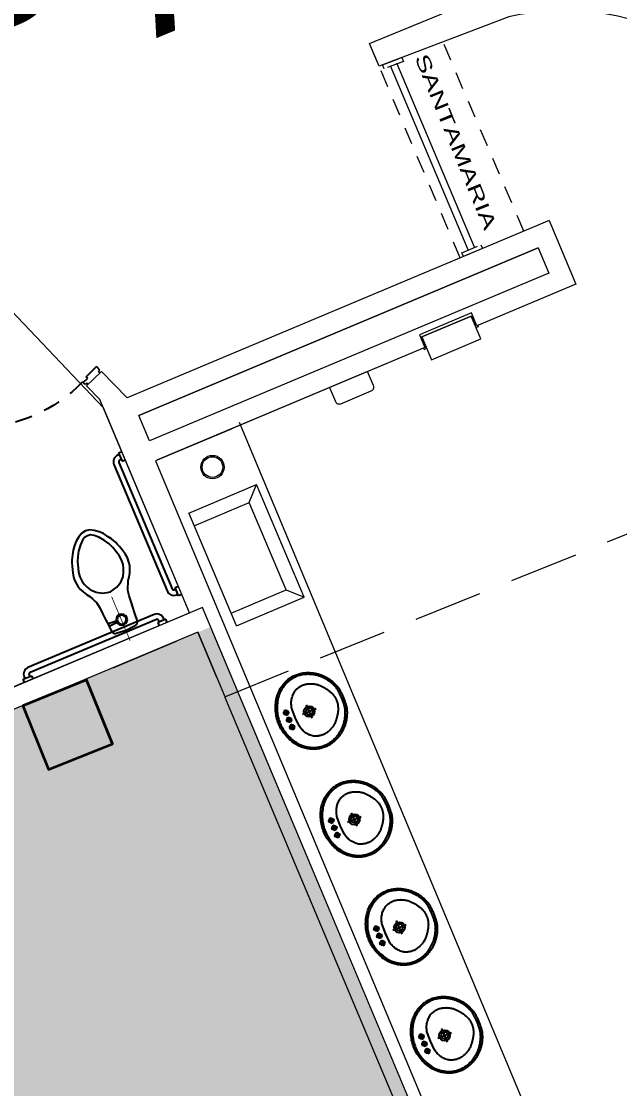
# Model space of a CAD drawing. Header units: metres. Extents: x 2 to 659295185, y -28 to 1124222152.
# Drawn here: x 655515.77 to 655520.11, y 1126311.46 to 1126319.21 of the extents above; entities that cross this region are included whole.
import ezdxf
from ezdxf.enums import TextEntityAlignment as Align

# ---------------------------------------------------------------- set-up
doc = ezdxf.new("R2010")
doc.units = ezdxf.units.M
doc.header["$MEASUREMENT"] = 0
for name, pattern in [('CCSM_C1_CUERPO NS$0$CONTINUA', [0]), ('CCSM_C1_CUERPO NS$0$DASHED', [0.75, 0.5, -0.25]), ('CCSM_C1_CUERPO NS$0$HIDDEN', [0.375, 0.25, -0.125]), ('CONTINUA', [0]), ('DASHDOT', [1, 0.5, -0.25, 0, -0.25])]:
    doc.linetypes.add(name, pattern=pattern)
doc.layers.get('0').update_dxf_attribs({"linetype": 'CONTINUOUS'})
for name, color, linetype in [('CCSM_C1_CUERPO BJ$0$A-LOCAL ID', 7, 'CONTINUOUS'), ('CCSM_C1_CUERPO BJ$0$ID_Nº LOCAL', 7, 'CONTINUOUS'), ('CCSM_C1_CUERPO NS$0$A-PARED', 2, 'CCSM_C1_CUERPO NS$0$CONTINUA'), ('CCSM_C1_CUERPO NS$0$A-PROYECCIONES', 5, 'CCSM_C1_CUERPO NS$0$DASHED'), ('CCSM_C1_CUERPO NS$0$A-PUERTA', 5, 'CCSM_C1_CUERPO NS$0$CONTINUA'), ('CCSM_C1_CUERPO NS$0$A-SANITARIOS', 3, 'CONTINUOUS'), ('CCSM_C1_CUERPO NS$0$A-SANTA MARIAS', 161, 'CCSM_C1_CUERPO NS$0$CONTINUA')]:
    doc.layers.add(name, color=color, linetype=linetype)
doc.layers.add('CCSM_C1_CUERPO NS$0$A-AREAS COMERCIALES', color=151, linetype='CONTINUOUS', plot=False)
doc.layers.add('CCSM_C1_CUERPO NS$0$A-AREAS SERVICIO', color=134, linetype='CONTINUOUS', plot=False)
for name, color, linetype, lineweight in [('CCSM_C1_CUERPO NS$0$A_AREAS DE SERVICIO', 2, 'CCSM_C1_CUERPO NS$0$CONTINUA', 30), ('CCSM_XREF ESTRUCTURA15$0$E-CA-COLUMNA', 2, 'CONTINUOUS', 35), ('CCSM_XREF ESTRUCTURA15$0$E-CS-COLUMNA', 2, 'CONTINUOUS', 35), ('LOCALES ASIGNADOS', 41, 'DASHDOT', 0), ('LOCALES PROPIOS', 101, 'CONTINUA', 0)]:
    doc.layers.add(name, color=color, linetype=linetype, lineweight=lineweight)
doc.styles.add('CCSM_C1_CUERPO BJ$0$ROMANS', font='romans__.ttf')
doc.styles.add('CCSM_C1_CUERPO BJ$0$sigo', font='arial.ttf', dxfattribs={"width": 0.9})
doc.styles.add('CCSM_C1_CUERPO NS$0$Arial', font='arial.ttf', dxfattribs={"width": 1.5})

# ---------------------------------------------------------------- blocks, each defined once
blk = doc.blocks.new('CCSM_C1_CUERPO NS$0$lavamanos')
at = {"linetype": 'Continuous'}
for p, q in [((-2.00787, -2.04724), (-2.00787, -3.77559)), ((0, -2.04724), (0, -3.77559)), ((2.00787, -2.04724), (2.00787, -3.77559)), ((-1.14567, -2.91338), (-2.87008, -2.91338)), ((-0.8622, -2.91338), (0.8622, -2.91338)), ((1.14567, -2.91338), (2.87008, -2.91338)), ((0, -6.61811), (0, -10.38976)), ((-1.88583, -8.50393), (1.88583, -8.50393))]:
    blk.add_line(p, q, dxfattribs=at)
for points in [[(0, -17.99212), (-0.15602, -17.98496), (-0.31178, -17.97732), (-0.46676, -17.96923), (-0.62247, -17.96061), (-0.7774, -17.95154), (-0.93305, -17.94193), (-1.08792, -17.93189), (-1.24321, -17.92132), (-1.24409, -17.92126), (-1.40018, -17.91107), (-1.55581, -17.90029), (-1.7108, -17.88895), (-1.86635, -17.87695), (-2.02185, -17.86434), (-2.17729, -17.85112), (-2.33209, -17.83734), (-2.48664, -17.82298), (-2.48819, -17.82283), (-2.7321, -17.76466), (-2.9741, -17.70033), (-3.21422, -17.62983), (-3.4526, -17.55314), (-3.68878, -17.47039), (-3.92289, -17.38154), (-4.15451, -17.28676), (-4.3831, -17.18628), (-4.38583, -17.18504), (-4.61263, -17.07783), (-4.836, -16.96507), (-5.05637, -16.84657), (-5.2736, -16.7224), (-5.48754, -16.59265), (-5.69793, -16.45748), (-5.90487, -16.31683), (-6.10726, -16.17149), (-6.11024, -16.16929), (-6.27287, -16.04616), (-6.43208, -15.92036), (-6.58866, -15.7913), (-6.74256, -15.65905), (-6.8937, -15.52366), (-7.04202, -15.38519), (-7.18756, -15.24358), (-7.32904, -15.10015), (-7.33071, -15.09842), (-7.47169, -14.95052), (-7.6088, -14.80093), (-7.74293, -14.64866), (-7.87401, -14.49376), (-8.00211, -14.33619), (-8.12696, -14.17623), (-8.24863, -14.01384), (-8.36614, -13.85039), (-8.36797, -13.84777), (-8.50025, -13.65325), (-8.62668, -13.45667), (-8.74803, -13.25691), (-8.86431, -13.054), (-8.9753, -12.8483), (-9.08105, -12.6397), (-9.18137, -12.42859), (-9.27559, -12.21653), (-9.36657, -11.99892), (-9.45134, -11.78056), (-9.53044, -11.56007), (-9.6038, -11.33761), (-9.67138, -11.11333), (-9.73313, -10.88737), (-9.78902, -10.6599), (-9.83858, -10.43307), (-9.88817, -10.16833), (-9.9285, -9.90369), (-9.95981, -9.63782), (-9.98205, -9.37117), (-9.99523, -9.10379), (-9.99931, -8.83997), (-9.99443, -8.57243), (-9.98031, -8.30315), (-9.98012, -8.30043), (-9.95723, -8.03641), (-9.92507, -7.77125), (-9.88387, -7.50746), (-9.83362, -7.24512), (-9.77443, -6.98478), (-9.70635, -6.72662), (-9.62943, -6.47083), (-9.54331, -6.21653), (-9.54108, -6.21034), (-9.42519, -5.90571), (-9.29761, -5.60409), (-9.15896, -5.30725), (-9.0095, -5.0157), (-8.84949, -4.72997), (-8.67901, -4.45019), (-8.49844, -4.17699), (-8.30709, -3.90944), (-8.10673, -3.65144), (-7.896, -3.39996), (-7.67614, -3.15661), (-7.44739, -2.92165), (-7.21002, -2.69534), (-6.96428, -2.47795), (-6.71071, -2.26995), (-6.44882, -2.07086), (-6.4474, -2.06985), (-6.09342, -1.8285), (-5.72945, -1.60035), (-5.35697, -1.38637), (-4.97653, -1.1869), (-4.58869, -1.00223), (-4.19402, -0.83262), (-3.79311, -0.67834), (-3.38583, -0.53937), (-3.38148, -0.53797), (-2.97062, -0.41452), (-2.55462, -0.30671), (-2.1348, -0.21491), (-1.71177, -0.13925), (-1.28615, -0.07986), (-0.85858, -0.03682), (-0.42966, -0.01018), (0, 0), (0.42963, -0.01033), (0.85867, -0.03702), (1.28621, -0.08015), (1.71194, -0.13969), (2.13491, -0.21549), (2.55482, -0.30751), (2.97072, -0.41554), (3.38189, -0.53937), (3.78887, -0.67819), (4.18996, -0.83242), (4.58469, -1.00185), (4.97278, -1.18636), (5.35351, -1.38562), (5.72617, -1.59924), (6.0905, -1.82709), (6.44479, -2.068), (6.44882, -2.07086), (6.45017, -2.07185), (6.71159, -2.27052), (6.96469, -2.47832), (7.20981, -2.69548), (7.4466, -2.9217), (7.67469, -3.15662), (7.89383, -3.39998), (8.10359, -3.65128), (8.30315, -3.90944), (8.49534, -4.17689), (8.67685, -4.45036), (8.84803, -4.73025), (9.00872, -5.01629), (9.1587, -5.30809), (9.29776, -5.60525), (9.42572, -5.90736), (9.54188, -6.21255), (9.54331, -6.21653), (9.62943, -6.47084), (9.70633, -6.72652), (9.77441, -6.98469), (9.83361, -7.24504), (9.88386, -7.50739), (9.92507, -7.77118), (9.95722, -8.03623), (9.98013, -8.30043), (9.98032, -8.30315), (9.99443, -8.57236), (9.99931, -8.84003), (9.99523, -9.10374), (9.98205, -9.37112), (9.95979, -9.63791), (9.92848, -9.90378), (9.88817, -10.16832), (9.83858, -10.43307), (9.83797, -10.43598), (9.78765, -10.66236), (9.73129, -10.88918), (9.66927, -11.11468), (9.60166, -11.33855), (9.52854, -11.56054), (9.44988, -11.78078), (9.36576, -11.999), (9.27559, -12.21653), (9.18048, -12.42865), (9.07944, -12.63991), (8.97322, -12.84862), (8.86195, -13.05451), (8.74556, -13.25773), (8.6242, -13.45801), (8.49793, -13.65523), (8.36614, -13.85039), (8.24854, -14.01397), (8.12687, -14.17636), (8.00201, -14.33631), (7.87401, -14.49376), (7.74293, -14.64866), (7.6087, -14.80104), (7.47159, -14.95063), (7.33071, -15.09842), (7.18852, -15.24243), (7.04257, -15.38427), (6.89358, -15.52312), (6.74182, -15.65872), (6.58715, -15.79121), (6.42973, -15.92042), (6.26975, -16.04622), (6.1063, -16.16929), (5.90409, -16.31515), (5.69734, -16.45615), (5.48694, -16.59165), (5.27292, -16.72162), (5.05566, -16.84583), (4.83521, -16.96427), (4.61158, -17.07691), (4.38467, -17.18378), (4.38189, -17.18504), (4.15347, -17.28579), (3.92197, -17.38088), (3.68808, -17.46994), (3.4521, -17.55286), (3.2139, -17.62968), (2.9738, -17.7003), (2.73195, -17.76467), (2.48819, -17.82283), (2.48664, -17.82298), (2.33209, -17.83734), (2.17669, -17.85117), (2.02124, -17.86439), (1.86635, -17.87695), (1.7108, -17.88895), (1.55521, -17.90034), (1.39957, -17.91111), (1.24409, -17.92126), (1.24321, -17.92132), (1.08792, -17.93189), (0.9323, -17.94198), (0.7774, -17.95154), (0.62172, -17.96065), (0.46676, -17.96923), (0.31102, -17.97736), (0.15602, -17.98496), (0, -17.99212)], [(0, -16.06299), (-0.18792, -16.0599), (-0.37554, -16.05066), (-0.56285, -16.03525), (-0.74947, -16.01371), (-0.93536, -15.98605), (-1.12025, -15.95229), (-1.30384, -15.91251), (-1.4859, -15.86675), (-1.48819, -15.86614), (-1.49138, -15.86528), (-1.672, -15.81354), (-1.8507, -15.75596), (-2.02734, -15.69259), (-2.20181, -15.62348), (-2.374, -15.54866), (-2.54358, -15.46828), (-2.71043, -15.3824), (-2.87402, -15.29133), (-3.04605, -15.19008), (-3.21542, -15.08647), (-3.38315, -14.9799), (-3.5489, -14.8706), (-3.71277, -14.7585), (-3.87486, -14.64352), (-4.03483, -14.52591), (-4.19175, -14.40641), (-4.19291, -14.40551), (-4.34937, -14.28142), (-4.50255, -14.1558), (-4.65382, -14.02758), (-4.80284, -13.89704), (-4.94986, -13.76398), (-5.09456, -13.62867), (-5.23718, -13.49089), (-5.37629, -13.35207), (-5.37795, -13.35039), (-5.37876, -13.34942), (-5.52197, -13.17233), (-5.65854, -12.99125), (-5.78892, -12.80566), (-5.91297, -12.61578), (-6.03053, -12.42182), (-6.14144, -12.2241), (-6.24566, -12.02265), (-6.34252, -11.81889), (-6.34294, -11.81798), (-6.4347, -11.60908), (-6.51887, -11.39832), (-6.59586, -11.18484), (-6.66561, -10.96878), (-6.72798, -10.75058), (-6.78293, -10.5304), (-6.83039, -10.30848), (-6.87008, -10.08661), (-6.87037, -10.08329), (-6.88356, -9.88894), (-6.88978, -9.69559), (-6.88918, -9.50479), (-6.88176, -9.31148), (-6.86748, -9.11856), (-6.84635, -8.92626), (-6.81842, -8.73484), (-6.78346, -8.5433), (-6.78313, -8.54172), (-6.74096, -8.35347), (-6.69168, -8.16565), (-6.63561, -7.97975), (-6.57283, -7.796), (-6.50342, -7.61466), (-6.42746, -7.43595), (-6.34506, -7.26013), (-6.25591, -7.08661), (-6.08348, -6.85262), (-5.89907, -6.62679), (-5.70371, -6.41048), (-5.49777, -6.20413), (-5.28179, -6.00827), (-5.05633, -5.82341), (-4.82195, -5.65), (-4.57874, -5.48819), (-4.32876, -5.34015), (-4.07122, -5.20434), (-3.80737, -5.08145), (-3.53769, -4.97171), (-3.26299, -4.87546), (-2.9838, -4.79287), (-2.70086, -4.72417), (-2.41481, -4.66952), (-2.41339, -4.66929), (0, -4.56693), (2.41339, -4.66929), (2.41481, -4.66952), (2.70086, -4.72417), (2.98371, -4.79285), (3.26291, -4.87543), (3.5376, -4.97168), (3.80729, -5.08142), (4.07114, -5.2043), (4.32869, -5.34011), (4.57874, -5.48819), (4.82187, -5.64995), (5.05626, -5.82335), (5.28173, -6.00821), (5.49771, -6.20407), (5.70365, -6.41042), (5.89907, -6.62679), (6.08348, -6.85262), (6.25591, -7.08661), (6.34414, -7.2601), (6.42574, -7.43587), (6.50097, -7.61437), (6.5698, -7.79552), (6.63207, -7.97894), (6.68777, -8.16455), (6.73678, -8.35195), (6.77883, -8.5399), (6.77953, -8.5433), (6.81538, -8.73475), (6.84411, -8.92617), (6.8659, -9.11858), (6.88074, -9.31165), (6.88859, -9.50514), (6.88948, -9.69608), (6.88343, -9.88963), (6.8703, -10.08407), (6.87008, -10.08661), (6.83037, -10.30858), (6.7829, -10.5305), (6.72795, -10.75068), (6.66558, -10.96888), (6.59586, -11.18484), (6.51887, -11.39832), (6.4347, -11.60908), (6.34294, -11.81798), (6.34252, -11.81889), (6.24562, -12.02262), (6.14129, -12.22398), (6.03014, -12.42165), (5.91231, -12.61541), (5.78792, -12.80504), (5.65714, -12.9903), (5.52016, -13.17091), (5.37646, -13.34749), (5.37402, -13.35039), (5.23533, -13.48965), (5.09309, -13.6277), (4.94864, -13.76317), (4.8019, -13.89615), (4.65278, -14.02673), (4.50159, -14.15462), (4.34823, -14.27992), (4.19174, -14.40337), (4.18898, -14.40551), (4.03258, -14.52531), (3.87308, -14.64318), (3.71169, -14.75815), (3.54833, -14.87031), (3.38305, -14.97961), (3.2159, -15.08603), (3.04692, -15.18953), (2.87543, -15.29051), (2.87402, -15.29133), (2.87064, -15.29327), (2.7069, -15.38393), (2.53994, -15.46947), (2.37031, -15.54958), (2.19818, -15.62419), (2.02374, -15.69321), (1.84717, -15.75658), (1.66865, -15.81423), (1.48819, -15.86614), (1.4859, -15.86675), (1.30384, -15.91251), (1.12016, -15.95231), (0.93536, -15.98605), (0.74947, -16.01371), (0.56285, -16.03525), (0.37554, -16.05066), (0.18792, -16.0599), (0, -16.06299)]]:
    blk.add_lwpolyline(points, close=True, dxfattribs=at)
blk.add_lwpolyline([(0, -0.43307), (-0.0032, -0.43309), (-0.41557, -0.44293), (-0.82705, -0.4685), (-1.23741, -0.50981), (-1.64573, -0.56674), (-2.05158, -0.63924), (-2.45453, -0.72723), (-2.85365, -0.83052), (-3.24803, -0.94881), (-3.63967, -1.08338), (-4.02553, -1.23249), (-4.40547, -1.39606), (-4.77897, -1.57387), (-5.14533, -1.76558), (-5.50434, -1.97107), (-5.85533, -2.18998), (-6.19685, -2.42126), (-6.19827, -2.42231), (-6.2887, -2.49008), (-6.37749, -2.55848), (-6.46537, -2.62804), (-6.55222, -2.69867), (-6.63824, -2.77053), (-6.7233, -2.84351), (-6.80739, -2.91761), (-6.88976, -2.99212), (-6.97274, -3.06918), (-7.0539, -3.14641), (-7.13418, -3.22475), (-7.21345, -3.30404), (-7.29177, -3.38434), (-7.36908, -3.46561), (-7.44528, -3.54774), (-7.51968, -3.62992), (-7.52139, -3.63182), (-7.52994, -3.6414), (-7.53828, -3.65087), (-7.54653, -3.66038), (-7.55471, -3.66995), (-7.56284, -3.6796), (-7.57088, -3.68929), (-7.57885, -3.69904), (-7.58661, -3.70866), (-7.59313, -3.71598), (-7.60096, -3.72476), (-7.60895, -3.73372), (-7.61679, -3.74249), (-7.62464, -3.75126), (-7.63265, -3.7602), (-7.64051, -3.76896), (-7.64982, -3.77933), (-7.65354, -3.78346), (-7.77251, -3.92911), (-7.88765, -4.07645), (-7.9995, -4.22614), (-8.10806, -4.37823), (-8.2133, -4.53265), (-8.31516, -4.68931), (-8.4136, -4.84814), (-8.50787, -5.00787), (-8.50846, -5.00889), (-8.60047, -5.17295), (-8.6881, -5.33775), (-8.77195, -5.50437), (-8.85211, -5.67293), (-8.92848, -5.84325), (-9.00102, -6.01523), (-9.06964, -6.18868), (-9.13386, -6.3622), (-9.21541, -6.60277), (-9.2883, -6.84446), (-9.35302, -7.08859), (-9.40945, -7.33476), (-9.45752, -7.5827), (-9.49718, -7.83201), (-9.52841, -8.08263), (-9.55101, -8.3323), (-9.55118, -8.33464), (-9.56448, -8.58891), (-9.56894, -8.84181), (-9.56479, -9.09102), (-9.55192, -9.34362), (-9.53034, -9.59552), (-9.50007, -9.84664), (-9.46116, -10.09645), (-9.41339, -10.34645), (-9.36597, -10.56168), (-9.31264, -10.77768), (-9.25391, -10.99213), (-9.18973, -11.20515), (-9.12019, -11.41649), (-9.04537, -11.62587), (-8.96522, -11.83341), (-8.87925, -12.04028), (-8.87795, -12.0433), (-8.78772, -12.24568), (-8.69175, -12.44739), (-8.59074, -12.64662), (-8.48477, -12.84325), (-8.37396, -13.03704), (-8.25824, -13.2281), (-8.13777, -13.4162), (-8.01181, -13.60236), (-7.8991, -13.75924), (-7.78256, -13.91489), (-7.66288, -14.06833), (-7.54019, -14.21938), (-7.41464, -14.36786), (-7.28609, -14.51395), (-7.15468, -14.65748), (-7.01968, -14.79921), (-7.01804, -14.8009), (-6.88233, -14.93771), (-6.74301, -15.07248), (-6.60095, -15.20433), (-6.45608, -15.33332), (-6.30869, -15.4592), (-6.15872, -15.582), (-6.00614, -15.70177), (-5.85039, -15.81889), (-5.65802, -15.95721), (-5.46155, -16.09113), (-5.26164, -16.22013), (-5.05866, -16.34397), (-4.8525, -16.46272), (-4.64353, -16.57616), (-4.43164, -16.68435), (-4.21654, -16.7874), (-4.00016, -16.88334), (-3.7808, -16.97381), (-3.55914, -17.05851), (-3.33535, -17.13737), (-3.10943, -17.21039), (-2.88181, -17.27743), (-2.65252, -17.33848), (-2.42126, -17.3937), (-2.4164, -17.39414), (-2.26792, -17.40746), (-2.11711, -17.42063), (-1.96627, -17.43345), (-1.81637, -17.44583), (-1.66547, -17.45794), (-1.51454, -17.46969), (-1.36456, -17.48101), (-1.2126, -17.49212), (-1.21195, -17.49216), (-1.06192, -17.50172), (-0.91055, -17.51099), (-0.75821, -17.51996), (-0.60681, -17.5285), (-0.45538, -17.53668), (-0.30393, -17.54449), (-0.15246, -17.55193), (0, -17.55905), (0.00328, -17.5589), (0.15446, -17.55184), (0.30468, -17.54445), (0.45581, -17.53664), (0.60599, -17.52851), (0.75707, -17.51995), (0.90721, -17.51107), (1.05825, -17.50176), (1.20866, -17.49212), (1.36029, -17.48111), (1.51241, -17.46969), (1.66354, -17.45797), (1.8156, -17.44581), (1.96667, -17.43337), (2.11867, -17.42047), (2.26968, -17.4073), (2.42031, -17.39379), (2.42126, -17.3937), (2.65238, -17.33852), (2.88181, -17.27743), (3.10943, -17.21039), (3.33521, -17.13742), (3.55901, -17.05856), (3.7808, -16.97381), (4.00016, -16.88334), (4.21654, -16.7874), (4.43164, -16.68435), (4.6434, -16.57622), (4.8525, -16.46272), (5.05854, -16.34404), (5.26164, -16.22013), (5.46143, -16.09121), (5.65802, -15.95721), (5.85039, -15.81889), (6.00615, -15.70175), (6.15862, -15.58207), (6.30859, -15.45926), (6.4561, -15.33329), (6.60087, -15.20439), (6.74295, -15.07252), (6.88238, -14.93765), (7.01804, -14.8009), (7.01969, -14.79921), (7.02105, -14.79782), (7.15567, -14.65643), (7.28652, -14.5133), (7.41453, -14.36744), (7.53947, -14.21913), (7.66147, -14.06821), (7.78039, -13.91485), (7.89609, -13.75922), (8.00787, -13.60236), (8.0096, -13.59989), (8.13606, -13.41435), (8.25698, -13.22677), (8.37307, -13.03615), (8.48432, -12.84251), (8.59052, -12.64621), (8.69167, -12.44726), (8.78775, -12.24567), (8.87795, -12.0433), (8.87925, -12.04028), (8.96517, -11.83354), (9.04532, -11.62599), (9.12019, -11.41649), (9.18969, -11.20528), (9.25387, -10.99226), (9.31264, -10.77768), (9.36594, -10.56181), (9.41339, -10.34645), (9.46031, -10.09655), (9.49841, -9.84683), (9.528, -9.59584), (9.54903, -9.34411), (9.56147, -9.0917), (9.56532, -8.84263), (9.56069, -8.59006), (9.54733, -8.33598), (9.54724, -8.33464), (9.5471, -8.33258), (9.52539, -8.08282), (9.49496, -7.83221), (9.45595, -7.58269), (9.40843, -7.33476), (9.35241, -7.08849), (9.28802, -6.8444), (9.2153, -6.60265), (9.13386, -6.3622), (9.06964, -6.18868), (9.00097, -6.01512), (8.92843, -5.84313), (8.85211, -5.67293), (8.77195, -5.50437), (8.68804, -5.33764), (8.60041, -5.17283), (8.50846, -5.00889), (8.50787, -5.00787), (8.41351, -4.84809), (8.31492, -4.68927), (8.21283, -4.53269), (8.10729, -4.37842), (7.99834, -4.22653), (7.88605, -4.07709), (7.77047, -3.93019), (7.6509, -3.785), (7.64961, -3.78346), (7.64773, -3.78111), (7.64044, -3.77207), (7.63296, -3.7629), (7.6254, -3.75376), (7.6178, -3.74469), (7.61012, -3.73564), (7.60241, -3.72667), (7.59461, -3.71773), (7.58661, -3.70866), (7.5849, -3.70676), (7.57635, -3.69719), (7.56803, -3.68774), (7.55976, -3.6782), (7.55157, -3.66863), (7.54346, -3.65899), (7.53542, -3.6493), (7.52744, -3.63955), (7.51969, -3.62992), (7.44528, -3.54773), (7.36897, -3.46549), (7.29174, -3.38431), (7.21341, -3.30399), (7.13412, -3.22469), (7.05392, -3.14644), (6.97266, -3.06909), (6.88976, -2.99212), (6.8073, -2.91758), (6.7232, -2.84362), (6.63798, -2.77074), (6.55187, -2.69913), (6.46467, -2.62864), (6.3766, -2.55945), (6.28759, -2.49147), (6.19691, -2.42419), (6.19291, -2.42126), (5.85224, -2.18986), (5.50224, -1.97105), (5.1442, -1.76567), (4.77877, -1.5741), (4.40618, -1.39645), (4.02713, -1.23307), (3.64214, -1.08419), (3.25136, -0.94988), (3.24803, -0.94881), (2.85263, -0.8305), (2.45261, -0.72723), (2.04878, -0.63926), (1.64205, -0.56678), (1.2327, -0.50984), (0.82163, -0.46856), (0.40913, -0.44298), (-0.00394, -0.43307)], dxfattribs=at)
for centre, radius in [((-2.00787, -2.91338), 0.59055), ((0, -2.91338), 0.59055), ((2.00787, -2.91338), 0.59056), ((0, -8.50393), 1.37795), ((0, -8.50393), 0.88583)]:
    blk.add_circle(centre, radius, dxfattribs=at)
blk = doc.blocks.new('CCSM_C1_CUERPO NS$0$water')
at = {"linetype": 'Continuous'}
for p, q in [((0.24, 26.46), (-0.83, 26.23)), ((1.3, 26.21), (0.24, 26.46)), ((-3.68, 24.13), (-4.36, 23.23)), ((-2.85, 24.95), (-3.68, 24.13)), ((-2.23, 23.76), (-3.26, 22.43)), ((-1.78, 25.69), (-2.85, 24.95)), ((-1.32, 24.58), (-2.23, 23.76)), ((-0.83, 26.23), (-1.78, 25.69)), ((-0.56, 25.01), (-1.32, 24.58)), ((0.23, 25.12), (-0.56, 25.01)), ((1.01, 24.99), (0.23, 25.12)), ((1.76, 24.55), (1.01, 24.99)), ((2.24, 25.65), (1.3, 26.21)), ((2.65, 23.72), (1.76, 24.55)), ((3.29, 24.89), (2.24, 25.65)), ((3.67, 22.37), (2.65, 23.72)), ((4.11, 24.06), (3.29, 24.89)), ((4.85, 22.91), (4.11, 24.06)), ((-5, 22.17), (-5.64, 21.04)), ((-4.36, 23.23), (-5, 22.17)), ((-3.98, 21.3), (-4.54, 20.12)), ((-3.26, 22.43), (-3.98, 21.3)), ((4.36, 21.22), (3.67, 22.37)), ((4.9, 20.04), (4.36, 21.22)), ((5.4, 22.08), (4.85, 22.91)), ((6.01, 20.93), (5.4, 22.08)), ((-6.49, 18.72), (-6.77, 17.5)), ((-6.12, 19.7), (-6.49, 18.72)), ((-5.92, 20.41), (-6.12, 19.7)), ((-5.64, 21.04), (-5.92, 20.41)), ((-4.95, 18.71), (-5.24, 17.69)), ((-4.54, 20.12), (-4.95, 18.71)), ((5.29, 18.61), (4.9, 20.04)), ((5.55, 17.59), (5.29, 18.61)), ((6.21, 20.3), (6.01, 20.93)), ((6.48, 19.59), (6.21, 20.3)), ((6.74, 18.6), (6.48, 19.59)), ((7.09, 17.38), (6.74, 18.6)), ((-6.77, 17.5), (-6.94, 16.44)), ((-6.94, 16.44), (-6.87, 15.26)), ((-5.24, 17.69), (-5.4, 16.51)), ((-5.4, 16.51), (-5.34, 15.25)), ((5.7, 16.41), (5.55, 17.59)), ((5.61, 15.15), (5.7, 16.41)), ((7.23, 16.31), (7.09, 17.38)), ((7.14, 15.13), (7.23, 16.31)), ((-6.87, 15.26), (-6.76, 14.43)), ((-6.76, 14.43), (-6.45, 13.6)), ((-6.45, 13.6), (-6.11, 12.77)), ((-5.34, 15.25), (-5.07, 14.3)), ((-5.07, 14.3), (-4.72, 13.43)), ((-4.72, 13.43), (-4.22, 12.52)), ((4.44, 12.44), (4.96, 13.34)), ((4.96, 13.34), (5.32, 14.2)), ((5.32, 14.2), (5.61, 15.15)), ((6.33, 12.66), (6.7, 13.48)), ((6.7, 13.48), (7.02, 14.31)), ((7.02, 14.31), (7.14, 15.13)), ((-6.11, 12.77), (-5.56, 11.86)), ((-5.56, 11.86), (-5.02, 11.11)), ((-5.02, 11.11), (-4.63, 10.32)), ((-4.22, 12.52), (-3.95, 12.2)), ((-3.95, 12.2), (-3.16, 11.49)), ((-3.16, 11.49), (-1.79, 10.65)), ((-1.79, 10.65), (-0.73, 10.36)), ((0.92, 10.35), (1.99, 10.61)), ((1.99, 10.61), (3.37, 11.43)), ((3.37, 11.43), (4.16, 12.13)), ((4.16, 12.13), (4.44, 12.44)), ((4.82, 10.23), (5.22, 11.02)), ((5.22, 11.02), (5.77, 11.76)), ((5.77, 11.76), (6.33, 12.66)), ((-4.63, 10.32), (-4.44, 9.88)), ((-4.44, 9.88), (-4.28, 9.57)), ((-4.28, 9.57), (-4.09, 9.05)), ((-4.09, 9.05), (-4.02, 8.58)), ((-4.02, 8.58), (-3.83, 7.59)), ((-0.73, 10.36), (0.09, 10.2)), ((0.09, 10.2), (0.92, 10.35)), ((3.97, 7.52), (4.17, 8.51)), ((4.17, 8.51), (4.25, 8.98)), ((4.25, 8.98), (4.46, 9.49)), ((4.46, 9.49), (4.62, 9.8)), ((4.62, 9.8), (4.82, 10.23)), ((-3.83, 7.59), (-3.77, 6.02)), ((-3.77, 6.02), (-3.62, 4.36)), ((3.7, 4.3), (3.87, 5.95)), ((3.87, 5.95), (3.97, 7.52)), ((-3.62, 4.36), (-3.59, 3.54)), ((-3.59, 3.54), (-3.52, 2.47)), ((-1.67, 2.97), (-3.48, 3.1)), ((-3.48, 3.1), (-3.48, 2.55)), ((-1.67, 2.61), (-1.67, 2.97)), ((-1.39, 2.97), (-1.67, 2.97)), ((-1.67, 2.97), (-1.67, 2.57)), ((-1.39, 2.57), (-1.39, 2.97)), ((-1.35, 3.08), (-1.36, 2.45)), ((-1.23, 3.32), (-1.35, 2.81)), ((-1.23, 3.32), (-1.35, 2.81)), ((-1.15, 3.08), (-1.35, 3.08)), ((-1.35, 2.81), (-1.24, 2.26)), ((-1.35, 2.81), (-1.24, 2.26)), ((-0.95, 3.79), (-1.23, 3.32)), ((-0.95, 3.79), (-1.23, 3.32)), ((-1.16, 2.45), (-1.15, 3.08)), ((-0.99, 3.2), (-1.12, 2.81)), ((-0.99, 3.2), (-1.12, 2.81)), ((-1.12, 2.81), (-1, 2.37)), ((-1.12, 2.81), (-1, 2.37)), ((-0.76, 3.59), (-0.99, 3.2)), ((-0.76, 3.59), (-0.99, 3.2)), ((-0.48, 4.06), (-0.95, 3.79)), ((-0.48, 4.06), (-0.95, 3.79)), ((-0.4, 3.82), (-0.76, 3.59)), ((-0.4, 3.82), (-0.76, 3.59)), ((0.04, 4.17), (-0.48, 4.06)), ((0.04, 4.17), (-0.48, 4.06)), ((0.03, 3.9), (-0.4, 3.82)), ((0.03, 3.9), (-0.4, 3.82)), ((0.47, 3.81), (0.03, 3.9)), ((0.47, 3.81), (0.03, 3.9)), ((0.55, 4.05), (0.04, 4.17)), ((0.55, 4.05), (0.04, 4.17)), ((0.82, 3.58), (0.47, 3.81)), ((0.82, 3.58), (0.47, 3.81)), ((1.02, 3.77), (0.55, 4.05)), ((1.02, 3.77), (0.55, 4.05)), ((1.05, 3.18), (0.82, 3.58)), ((1.05, 3.18), (0.82, 3.58)), ((1.29, 3.3), (1.02, 3.77)), ((1.29, 3.3), (1.02, 3.77)), ((1.04, 2.35), (1.17, 2.78)), ((1.04, 2.35), (1.17, 2.78)), ((1.17, 2.78), (1.05, 3.18)), ((1.17, 2.78), (1.05, 3.18)), ((1.28, 2.23), (1.4, 2.78)), ((1.28, 2.23), (1.4, 2.78)), ((1.4, 2.78), (1.29, 3.3)), ((1.4, 2.78), (1.29, 3.3)), ((3.57, 2.41), (3.65, 3.47)), ((3.65, 3.47), (3.7, 4.3)), ((-3.52, 2.47), (-3.45, 1.49)), ((-3.48, 2.55), (-1.67, 2.61)), ((-3.45, 1.49), (-3.34, 0.74)), ((-3.34, 0.74), (-3.07, 0.38)), ((-3.07, 0.38), (-2.71, 0.26)), ((-2.71, 0.26), (-2.28, 0.18)), ((-2.28, 0.18), (0, 0)), ((-1.67, 2.57), (-1.39, 2.57)), ((-1.36, 2.45), (-1.16, 2.45)), ((-1.24, 2.26), (-0.97, 1.82)), ((-1.24, 2.26), (-0.97, 1.82)), ((-1, 2.37), (-0.77, 2.01)), ((-1, 2.37), (-0.77, 2.01)), ((-0.97, 1.82), (-0.5, 1.54)), ((-0.97, 1.82), (-0.5, 1.54)), ((-0.77, 2.01), (-0.42, 1.74)), ((-0.77, 2.01), (-0.42, 1.74)), ((-0.5, 1.54), (0.01, 1.42)), ((-0.5, 1.54), (0.01, 1.42)), ((-0.42, 1.74), (0.01, 1.65)), ((-0.42, 1.74), (0.01, 1.65)), ((0, 0), (2.28, 0.14)), ((0.01, 1.65), (0.45, 1.73)), ((0.01, 1.65), (0.45, 1.73)), ((0.01, 1.42), (0.53, 1.53)), ((0.01, 1.42), (0.53, 1.53)), ((0.45, 1.73), (0.81, 2)), ((0.45, 1.73), (0.81, 2)), ((0.53, 1.53), (1, 1.8)), ((0.53, 1.53), (1, 1.8)), ((0.81, 2), (1.04, 2.35)), ((0.81, 2), (1.04, 2.35)), ((1, 1.8), (1.28, 2.23)), ((1, 1.8), (1.28, 2.23)), ((2.28, 0.14), (2.72, 0.21)), ((2.72, 0.21), (3.07, 0.33)), ((3.07, 0.33), (3.35, 0.68)), ((3.35, 0.68), (3.48, 1.43)), ((3.48, 1.43), (3.57, 2.41))]:
    blk.add_line(p, q, dxfattribs=at)
at = {"linetype": 'Continuous', "const_width": 0.2}
blk.add_lwpolyline([(-0.09, -2.83), (-0.09, 8.98)], dxfattribs=at)
blk = doc.blocks.new('CCSM_C1_CUERPO NS$0$A$C477957CC')
for p, q in [((0.0644, 0.089), (1.06, 0.089)), ((0, 0.025), (0.0644, 0.025)), ((0, 0), (0, 0.025)), ((0.0127, 0.025), (0.0127, 0.0373)), ((0.0517, 0.025), (0.0517, 0.0373)), ((0.0644, 0.05), (1.06, 0.05)), ((0.0644, 0.025), (0.0644, 0)), ((1.06, 0.025), (1.06, 0)), ((1.1244, 0.025), (1.06, 0.025)), ((1.0727, 0.0373), (1.0727, 0.025)), ((1.1117, 0.0373), (1.1117, 0.025)), ((1.1244, 0), (1.1244, 0.025))]:
    blk.add_line(p, q)
at = {"extrusion": (0, 0, -1)}
for centre, major_axis, start_param, end_param in [((0.0644, 0.0373), (-0.0366, 0.0366), 5.497787, 7.068583), ((1.06, 0.0373), (-0.0366, 0.0366), 0.785398, 2.356194), ((0.0644, 0.0373), (-0.00898, 0.00898), 5.497787, 7.068583), ((1.06, 0.0373), (-0.00898, 0.00898), 0.785398, 2.356194)]:
    blk.add_ellipse(centre, major_axis=major_axis, ratio=1, start_param=start_param, end_param=end_param, dxfattribs=at)
blk = doc.blocks.new('CCSM_C1_CUERPO NS$0$P.Izq 120.15')
for p, q in [((0.045, 1.11), (0.085, 1.11)), ((0.045, 1.11), (0.045, 0)), ((0.085, 0), (0.085, 1.11)), ((0.015, 0), (0.035, 0)), ((0.015, -0.015), (0.015, 0)), ((0.035, 0), (0.035, -0.045)), ((1.165, 0), (1.165, -0.045)), ((1.185, 0), (1.165, 0)), ((1.185, -0.015), (1.185, 0)), ((0, -0.015), (0.015, -0.015)), ((0.035, -0.045), (0.05, -0.045)), ((0.045, 0), (0.085, 0)), ((0.05, -0.045), (0.05, -0.15)), ((1.165, -0.045), (1.15, -0.045)), ((1.15, -0.045), (1.15, -0.15)), ((1.2, -0.015), (1.185, -0.015)), ((0, -0.135), (0.015, -0.135)), ((0.015, -0.135), (0.015, -0.15)), ((0.015, -0.15), (0.05, -0.15)), ((1.185, -0.15), (1.15, -0.15)), ((1.2, -0.135), (1.185, -0.135)), ((1.185, -0.135), (1.185, -0.15))]:
    blk.add_line(p, q)
at = {"color": 8, "linetype": 'CCSM_C1_CUERPO NS$0$HIDDEN', "ltscale": 0.5}
blk.add_arc((0.085, 0.0371), 1.0729, 358.02001, 90, dxfattribs=at)
blk = doc.blocks.new('CCSM_XREF ESTRUCTURA15$0$CCSM_COLUMNA REC')
at = {"layer": 'CCSM_XREF ESTRUCTURA15$0$E-CA-COLUMNA'}
blk.add_lwpolyline([(-0.25, -0.25), (0.25, -0.25), (0.25, 0.25), (-0.25, 0.25)], close=True, dxfattribs=at)
blk = doc.blocks.new('CCSM_C1_CUERPO BJ$0$IDENT LOCAL')
at = {"style": 'CCSM_C1_CUERPO BJ$0$ROMANS'}
for tag, height, p in [('AREA-EXACTA', 0.5, (0.5872, 0.0962)), ('NºLOCAL', 0.7, (1.1699, 0.1194)), ('RUBRO', 0.35, (0, 0)), ('USO', 0.35, (-0.5872, -0.0962))]:
    blk.add_attdef(tag, text='', height=height, rotation=279.30845, dxfattribs=at).set_placement(p, align=Align.BOTTOM_CENTER)

msp = doc.modelspace()

# ---------------------------------------------------------------- hatches: boundary and pattern name
at = {"layer": 'LOCALES ASIGNADOS'}
h = msp.add_hatch(color=256, dxfattribs=at)
edge = h.paths.add_edge_path()
edge.add_arc((219491.1056, 1054914.3756), 441878.9229, 9.308049718, 9.309563548, ccw=False)
edge.add_line((655551.8097, 1126384.9626), (655564.5398, 1126387.0492))
edge.add_line((655564.5398, 1126387.0492), (655562.5867, 1126398.9652))
edge.add_line((655562.5867, 1126398.9652), (655552.3922, 1126397.2942))
edge.add_line((655552.3922, 1126397.2942), (655552.4569, 1126396.8995))
edge.add_line((655552.4569, 1126396.8995), (655549.9212, 1126396.4839))
h = msp.add_hatch(color=256, dxfattribs=at)
edge = h.paths.add_edge_path()
edge.add_line((655551.1062, 1126298.8145), (655550.6588, 1126300.5608))
edge.add_arc((655571.2475, 1126323.7686), 31.0242, 217.27656, 228.42229, ccw=False)
edge.add_arc((655567.1626, 1126320.7728), 25.9594, 203.9575, 217.47569, ccw=False)
edge.add_line((655543.4396, 1126310.2317), (655532.6959, 1126305.596))
edge.add_arc((655815.9766, 1126429.1483), 309.052, 203.105828, 203.564314, ccw=False)
edge.add_line((655531.7163, 1126307.8668), (655522.794, 1126304.1117))
edge.add_arc((603859.0704, 1103270.5705), 56565.7525, 24.01875684, 24.0290273, ccw=False)
edge.add_line((655526.922, 1126294.8505), (655551.1062, 1126298.8145))
at = {"layer": 'LOCALES PROPIOS'}
h = msp.add_hatch(color=101, dxfattribs=at)
edge = h.paths.add_edge_path()
edge.add_line((655511.8779, 1126315.6749), (655508.5392, 1126313.7019))
edge.add_arc((655691.9328, 1126355.5974), 188.1183, 192.868168, 195.439212)
edge.add_line((655510.6031, 1126305.5173), (655519.4826, 1126309.2387))
edge.add_arc((656165.8403, 1126584.2189), 702.419, 202.5532462, 203.0463753, ccw=False)
edge.add_line((655517.1399, 1126314.8118), (655512.9743, 1126313.0668))
edge.add_line((655512.9743, 1126313.0668), (655511.8779, 1126315.6749))

# ---------------------------------------------------------------- linework, layer by layer
at = {"layer": 'CCSM_C1_CUERPO NS$0$A-AREAS COMERCIALES', "lineweight": 5}
msp.add_lwpolyline([(655517.0813, 1126314.9524), (655513.0519, 1126313.2619), (655512.0101, 1126315.7482), (655508.4794, 1126313.7281, 0.004747), (655510.6031, 1126305.5173), (655519.4825, 1126309.2388), (655517.0813, 1126314.9524)], format="xyb", dxfattribs=at)
at = {"layer": 'CCSM_C1_CUERPO NS$0$A-AREAS SERVICIO', "lineweight": 5}
msp.add_lwpolyline([(655515.2909, 1126317.5317), (655512.0458, 1126315.6627), (655513.0544, 1126313.2632), (655516.9886, 1126314.9135), (655516.3626, 1126316.4028)], close=True, dxfattribs=at)
at = {"layer": 'CCSM_C1_CUERPO NS$0$A-PARED', "lineweight": 5}
for p, q in [((655518.3542, 1126318.9117), (655518.2961, 1126319.05)), ((655519.5993, 1126317.7636), (655516.5359, 1126316.4758)), ((655519.5993, 1126317.7636), (655519.7931, 1126317.3027)), ((655519.5192, 1126317.5672), (655516.6187, 1126316.3479)), ((655519.5192, 1126317.5672), (655519.5967, 1126317.3828)), ((655519.5967, 1126317.3828), (655516.6962, 1126316.1635)), ((655519.7931, 1126317.3027), (655519.0746, 1126317.0006)), ((655518.6966, 1126316.8418), (655516.7543, 1126316.0253)), ((655516.2407, 1126316.5627), (655516.3478, 1126316.6677)), ((655516.3478, 1126316.6677), (655516.5359, 1126316.4758)), ((655516.2407, 1126316.5627), (655516.3365, 1126316.465)), ((655516.9886, 1126314.9137), (655516.3365, 1126316.465)), ((655516.6962, 1126316.1635), (655516.6187, 1126316.3479)), ((655515.5816, 1126314.3223), (655516.9886, 1126314.9137)), ((655517.0473, 1126314.7739), (655512.9742, 1126313.067)), ((655517.186, 1126314.444), (655517.0473, 1126314.7739)), ((655517.1861, 1126314.4438), (655517.0474, 1126314.7737)), ((655516.007, 1126314.3379), (655516.0068, 1126314.3378)), ((655519.3614, 1126309.2691), (655517.2442, 1126314.3056))]:
    msp.add_line(p, q, dxfattribs=at)
for points in [[(655520.8275, 1126315.8927), (655520.5986, 1126315.7965), (655520.5135, 1126315.9988, 0.886144), (655519.3075, 1126319.2429), (655518.3655, 1126318.8851), (655518.2961, 1126319.05), (655522.9975, 1126320.9815), (655523.0452, 1126320.8393), (655522.3999, 1126320.568, 0.95541), (655523.6025, 1126317.2973), (655523.6875, 1126317.0949), (655523.4586, 1126316.9987)], [(655520.8588, 1126319.933), (655521.7456, 1126320.3241, 0.229306), (655521.1783, 1126318.7407, 0.218309), (655519.7403, 1126319.4397), (655520.5385, 1126319.7917)]]:
    msp.add_lwpolyline(points, format="xyb", dxfattribs=at)
msp.add_lwpolyline([(655519.5192, 1126317.5672), (655519.5967, 1126317.3828), (655516.6962, 1126316.1635), (655516.6187, 1126316.3479)], close=True, dxfattribs=at)
msp.add_lwpolyline([(655518.6967, 1126316.8416), (655516.7407, 1126316.0193), (655519.3598, 1126309.751), (655520.8313, 1126310.3658), (655520.8892, 1126310.2274), (655519.4328, 1126309.6152), (655521.8737, 1126303.8086), (655525.9694, 1126305.5303), (655523.5435, 1126311.3365), (655523.1608, 1126311.1765), (655523.1029, 1126311.3149), (655523.9907, 1126311.6858), (655522.023, 1126316.395), (655521.2055, 1126316.0514)], dxfattribs=at)
at = {"layer": 'CCSM_C1_CUERPO NS$0$A-PROYECCIONES', "lineweight": 5}
msp.add_lwpolyline([(655509.5055, 1126323.912), (655510.4594, 1126319.0781), (655512.9743, 1126313.0668), (655517.0476, 1126314.7732), (655517.2437, 1126314.3053), (655527.0842, 1126318.2871)], dxfattribs=at)
at = {"layer": 'CCSM_C1_CUERPO NS$0$A-SANITARIOS', "linetype": 'CCSM_C1_CUERPO NS$0$CONTINUA', "lineweight": 5}
for p, q in [((655516.8014, 1126316.0451), (655517.2938, 1126316.252)), ((655519.9778, 1126310.0092), (655517.3502, 1126316.2981)), ((655516.9824, 1126315.6398), (655517.4747, 1126315.8468)), ((655517.821, 1126315.0283), (655517.4743, 1126315.848)), ((655517.6899, 1126315.0814), (655517.4212, 1126315.7169)), ((655517.3291, 1126314.8202), (655516.9824, 1126315.6399)), ((655517.3291, 1126314.8202), (655517.821, 1126315.0283))]:
    msp.add_line(p, q, dxfattribs=at)
for points in [[(655518.6966, 1126316.8418), (655518.6874, 1126316.8379), (655518.6913, 1126316.8287), (655518.7097, 1126316.8364), (655518.6749, 1126316.9194), (655519.0344, 1126317.0705), (655519.0654, 1126316.9968), (655519.0693, 1126316.9875), (655519.0877, 1126316.9953), (655519.0838, 1126317.0045), (655519.0746, 1126317.0006), (655519.0359, 1126317.0928), (655518.6579, 1126316.9339), (655518.6966, 1126316.8418)], [(655518.6749, 1126316.9194), (655518.7446, 1126316.7534), (655519.1041, 1126316.9046), (655519.0344, 1126317.0705)]]:
    msp.add_lwpolyline(points, close=True, dxfattribs=at)
msp.add_lwpolyline([(655518.2813, 1126316.6672), (655518.0047, 1126316.5509), (655518.0474, 1126316.4495, 0.414214), (655518.0867, 1126316.4335), (655518.3079, 1126316.5265, 0.414214), (655518.3239, 1126316.5658)], format="xyb", close=True, dxfattribs=at)
for points in [[(655517.0214, 1126315.5478), (655517.4212, 1126315.7169), (655517.4743, 1126315.848)], [(655517.2901, 1126314.9123), (655517.6899, 1126315.0814), (655517.821, 1126315.0283)]]:
    msp.add_lwpolyline(points, dxfattribs=at)
for radius in [0.085, 0.075]:
    msp.add_circle((655517.1546, 1126315.9734), radius, dxfattribs=at)
at = {"layer": 'CCSM_C1_CUERPO NS$0$A-SANTA MARIAS', "linetype": 'CCSM_C1_CUERPO NS$0$HIDDEN', "lineweight": 5, "ltscale": 0.5}
for points in [[(655519.4164, 1126317.6867), (655518.8166, 1126319.0903)], [(655518.954, 1126317.4923), (655518.3542, 1126318.9117)]]:
    msp.add_lwpolyline(points, dxfattribs=at)
for points in [[(655518.5303, 1126318.9477), (655518.542, 1126318.9201), (655518.4017, 1126318.8667), (655518.39, 1126318.8944)], [(655519.1037, 1126317.5878), (655519.1154, 1126317.5601), (655518.9771, 1126317.502), (655518.9655, 1126317.5297)]]:
    msp.add_lwpolyline(points, close=True, dxfattribs=at)
at = {"layer": 'CCSM_C1_CUERPO NS$0$A-SANTA MARIAS', "lineweight": 5, "ltscale": 0.5}
for points in [[(655519.011, 1126317.5504), (655518.4472, 1126318.8874)], [(655519.0571, 1126317.5698), (655518.4933, 1126318.9068)]]:
    msp.add_lwpolyline(points, dxfattribs=at)
at = {"layer": 'CCSM_C1_CUERPO NS$0$A_AREAS DE SERVICIO', "lineweight": 5}
msp.add_line((655518.5254, 1126318.9457), (655518.3653, 1126318.8855), dxfattribs=at)
msp.add_lwpolyline([(655518.5309, 1126318.9475), (655518.3654, 1126318.8851), (655518.2961, 1126319.05)], dxfattribs=at)

# ---------------------------------------------------------------- block references
at = {"layer": 'CCSM_C1_CUERPO BJ$0$A-LOCAL ID', "lineweight": 5}
ref = msp.add_blockref('CCSM_C1_CUERPO BJ$0$IDENT LOCAL', (655521.5383, 1126319.3122), dxfattribs=dict(at, xscale=0.937500000004751, yscale=0.937500000004751, zscale=0.937500000004751, rotation=22.55288991752898))
ref.add_attrib('NºLOCAL', 'P A S I L L O   18', dxfattribs={"layer": 'CCSM_C1_CUERPO BJ$0$ID_Nº LOCAL', "height": 1.21875, "rotation": 22.55289, "style": 'CCSM_C1_CUERPO BJ$0$sigo', "width": 0.9}).set_placement((655521.0528, 1126320.481), align=Align.BOTTOM_CENTER)
at = {"layer": 'CCSM_C1_CUERPO NS$0$A-PUERTA', "lineweight": 5, "xscale": -1, "rotation": 134.427683599293}
msp.add_blockref('CCSM_C1_CUERPO NS$0$P.Izq 120.15', (655515.4007, 1126317.4197), dxfattribs=at)
at = {"layer": 'CCSM_C1_CUERPO NS$0$A-SANITARIOS', "lineweight": 5, "xscale": -1}
for p, rotation in [((655516.4961, 1126316.0852), 112.8001990854916), ((655516.8261, 1126314.8454), 22.80019909778942)]:
    msp.add_blockref('CCSM_C1_CUERPO NS$0$A$C477957CC', p, dxfattribs=dict(at, rotation=rotation))
at = {"layer": 'CCSM_C1_CUERPO NS$0$A-SANITARIOS', "lineweight": 5, "xscale": 0.02948293159139128, "yscale": 0.02948293159139128, "zscale": 0.02948293159139128, "rotation": 22.80019896162835}
msp.add_blockref('CCSM_C1_CUERPO NS$0$water', (655516.527, 1126314.7894), dxfattribs=at)
at = {"layer": 'CCSM_C1_CUERPO NS$0$A-SANITARIOS', "linetype": 'CCSM_C1_CUERPO NS$0$CONTINUA', "lineweight": 5, "xscale": 0.02825636408571603, "yscale": 0.02825636408571603, "zscale": 0.02825636408571603, "rotation": 112.6762689476855}
for p in [(655517.6359, 1126314.1056), (655517.6359, 1126314.1054), (655517.9636, 1126313.3213), (655517.9636, 1126313.3211), (655518.2913, 1126312.537), (655518.2913, 1126312.5368), (655518.619, 1126311.7525)]:
    msp.add_blockref('CCSM_C1_CUERPO NS$0$lavamanos', p, dxfattribs=at)
at = {"layer": 'CCSM_XREF ESTRUCTURA15$0$E-CS-COLUMNA', "lineweight": 5, "rotation": 292.0423007470115}
msp.add_blockref('CCSM_XREF ESTRUCTURA15$0$CCSM_COLUMNA REC', (655516.1025, 1126314.1014), dxfattribs=at)

# ---------------------------------------------------------------- texts
at = {"layer": 'CCSM_C1_CUERPO NS$0$A-SANTA MARIAS', "lineweight": 5, "ltscale": 0.5, "insert": (655518.7144, 1126318.987), "char_height": 0.1, "width": 1.396607, "attachment_point": 1, "rotation": 291.97356, "style": 'CCSM_C1_CUERPO NS$0$Arial'}
msp.add_mtext('SANTAMARIA', dxfattribs=at)

doc.saveas('drawing.dxf')
